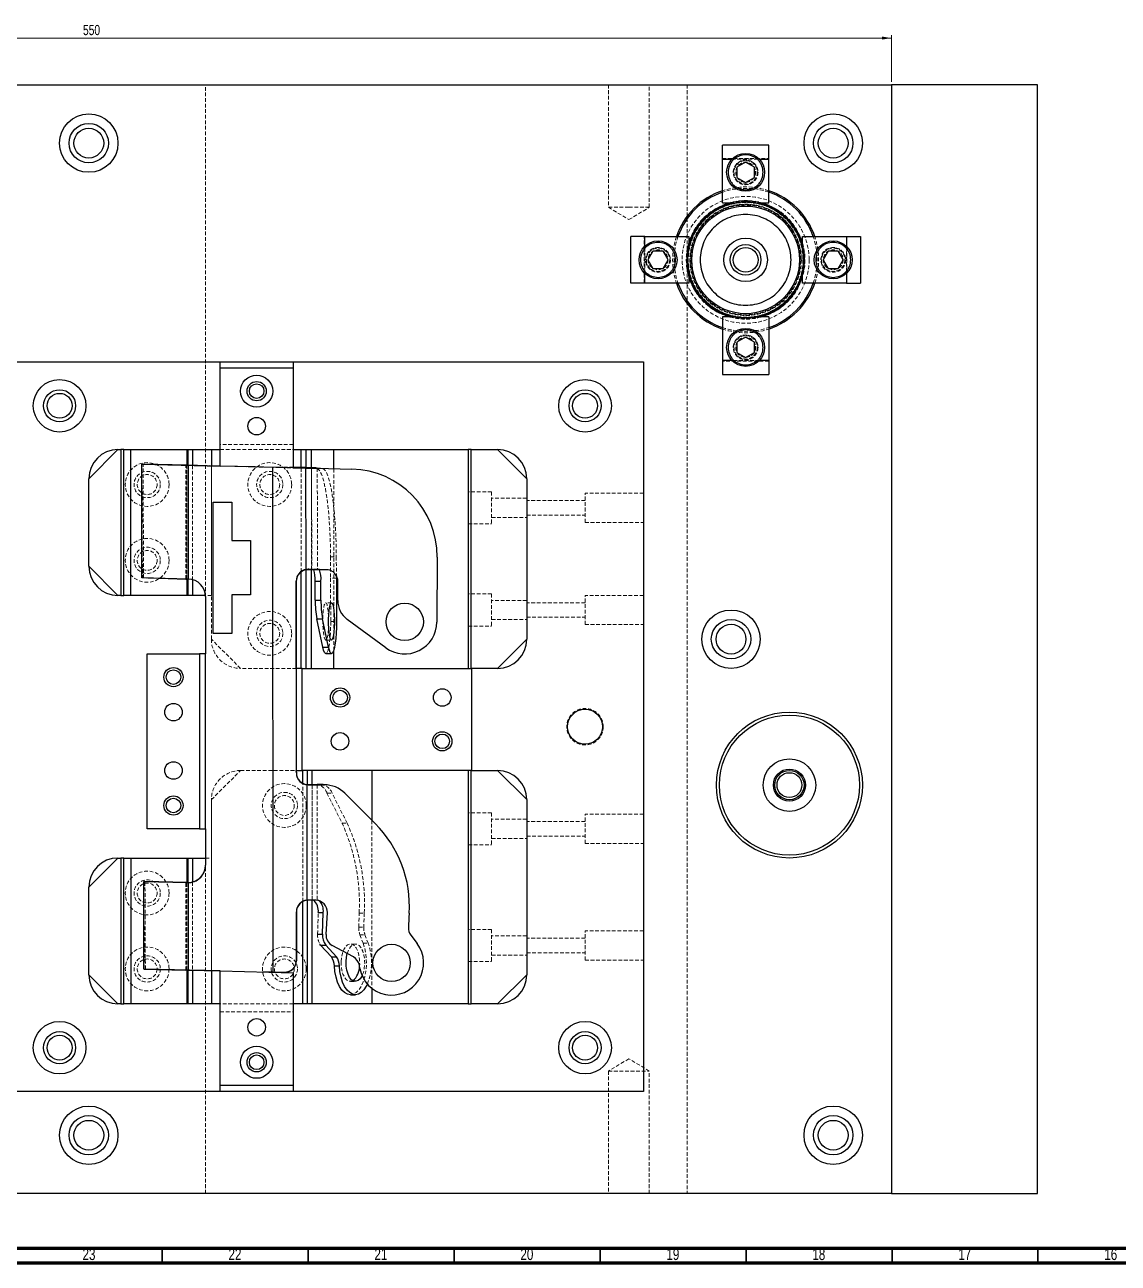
# Model space of a CAD drawing. Header units: millimetres. Extents: x 5 to 1539, y -495 to 895.
# Drawn here: x 352.9 to 727.5, y 5 to 429.4 of the extents above; entities that cross this region are included whole.
import ezdxf

# ---------------------------------------------------------------- set-up
doc = ezdxf.new("R2010")
doc.units = ezdxf.units.MM
doc.linetypes.add('HIDDEN', pattern=[1.905, 1.27, -0.635])
doc.styles.add('SLDTEXTSTYLE13', font='TXT', dxfattribs={"width": 0.75})
doc.dimstyles.new('SLDDIMSTYLE0', dxfattribs={"dimtxt": 3.5, "dimasz": 3.302, "dimexe": 0, "dimexo": 0.0625, "dimgap": 0.875, "dimtad": 1, "dimrnd": 1e-09, "dimzin": 12, "dimdsep": 46, "dimtxsty": 'SLDTEXTSTYLE13', "dimsah": 1, "dimcen": 0.09, "dimadec": 0, "dimazin": 3, "dimtfac": 1, "dimtofl": 0, "dimtmove": 0, "dimatfit": 3, "dimfxl": 1, "dimfrac": 2, "dimtolj": 1, "dimtzin": 12, "dimarcsym": 0})

# ---------------------------------------------------------------- blocks, each defined once
blk = doc.blocks.new('_D_1')
at = {"color": 7, "linetype": 'Continuous', "lineweight": 18}
for p, q in [((99.85, 409.87), (99.85, 425.87)), ((99.85, 424.87), (649.85, 424.87)), ((649.85, 409.87), (649.85, 425.87))]:
    blk.add_line(p, q, dxfattribs=at)
for points in [[(99.85, 424.87), (103.15, 424.36), (103.15, 425.38)], [(649.85, 424.87), (646.55, 425.38), (646.55, 424.36)]]:
    blk.add_solid(points, dxfattribs=at)
at = {"color": 7, "linetype": 'Continuous', "lineweight": 18, "insert": (372.87, 429.38), "char_height": 3.5, "attachment_point": 1, "style": 'SLDTEXTSTYLE13'}
blk.add_mtext('550', dxfattribs=at)

msp = doc.modelspace()

# ---------------------------------------------------------------- linework, layer by layer
at = {"color": 7, "linetype": 'Continuous', "lineweight": 25}
for p, q in [((99.851, 408.868), (649.851, 408.868)), ((649.851, 408.868), (649.851, 28.868)), ((699.851, 408.868), (649.851, 408.868)), ((699.851, 28.868), (699.851, 408.868)), ((607.801, 388.168), (591.901, 388.168)), ((591.901, 383.368), (591.901, 388.168)), ((607.801, 383.368), (607.801, 388.168)), ((591.901, 368.368), (591.901, 383.368)), ((599.851, 382.332), (596.851, 380.6)), ((602.851, 380.6), (599.851, 382.332)), ((607.801, 368.368), (607.801, 383.368)), ((596.851, 380.6), (596.851, 377.136)), ((602.851, 377.136), (602.851, 380.6)), ((596.851, 377.136), (599.851, 375.404)), ((599.851, 375.404), (602.851, 377.136)), ((591.901, 368.368), (595.407, 368.368)), ((604.296, 368.368), (607.801, 368.368)), ((560.551, 340.918), (560.551, 356.818)), ((565.351, 356.818), (560.551, 356.818)), ((565.351, 356.818), (580.351, 356.818)), ((580.351, 356.818), (580.351, 353.312)), ((619.351, 353.312), (619.351, 356.818)), ((619.351, 356.818), (634.351, 356.818)), ((634.351, 356.818), (639.151, 356.818)), ((639.151, 356.818), (639.151, 340.918)), ((568.119, 351.868), (566.387, 348.868)), ((566.387, 348.868), (568.119, 345.868)), ((571.583, 351.868), (568.119, 351.868)), ((573.316, 348.868), (571.583, 351.868)), ((571.583, 345.868), (573.316, 348.868)), ((628.119, 351.868), (626.387, 348.868)), ((626.387, 348.868), (628.119, 345.868)), ((631.583, 351.868), (628.119, 351.868)), ((633.316, 348.868), (631.583, 351.868)), ((631.583, 345.868), (633.316, 348.868)), ((568.119, 345.868), (571.583, 345.868)), ((580.351, 344.424), (580.351, 340.918)), ((619.351, 340.918), (619.351, 344.424)), ((628.119, 345.868), (631.583, 345.868)), ((565.351, 340.918), (560.551, 340.918)), ((580.351, 340.918), (565.351, 340.918)), ((634.351, 340.918), (619.351, 340.918)), ((634.351, 340.918), (639.151, 340.918)), ((595.407, 329.368), (591.901, 329.368)), ((591.901, 329.368), (591.901, 314.368)), ((607.801, 329.368), (604.296, 329.368)), ((607.801, 329.368), (607.801, 314.368)), ((599.851, 322.332), (596.851, 320.6)), ((596.851, 320.6), (596.851, 317.136)), ((602.851, 320.6), (599.851, 322.332)), ((602.851, 317.136), (602.851, 320.6)), ((591.901, 314.368), (591.901, 309.568)), ((596.851, 317.136), (599.851, 315.404)), ((599.851, 315.404), (602.851, 317.136)), ((607.801, 314.368), (607.801, 309.568)), ((184.851, 313.868), (419.851, 313.868)), ((419.851, 283.868), (419.851, 313.868)), ((419.851, 313.868), (444.851, 313.868)), ((419.883, 278.199), (419.851, 311.868)), ((419.851, 311.868), (444.851, 311.868)), ((444.851, 313.868), (564.851, 313.868)), ((444.851, 313.868), (444.851, 311.868)), ((444.851, 311.868), (444.851, 277.584)), ((564.851, 313.868), (564.851, 63.868)), ((591.901, 309.568), (607.801, 309.568)), ((374.851, 273.868), (384.851, 283.868)), ((384.851, 283.868), (385.851, 283.868)), ((385.851, 283.868), (385.851, 233.868)), ((386.851, 283.868), (385.851, 283.868)), ((386.851, 283.868), (408.851, 283.868)), ((386.851, 233.868), (386.851, 283.868)), ((389.251, 233.868), (389.251, 283.868)), ((408.851, 278.476), (408.851, 283.868)), ((408.851, 283.868), (410.351, 283.868)), ((410.351, 283.868), (419.851, 283.868)), ((410.351, 283.868), (410.351, 278.439)), ((410.351, 283.868), (416.851, 283.868)), ((416.851, 283.868), (416.851, 278.278)), ((416.851, 283.868), (419.878, 283.868)), ((444.851, 283.868), (447.657, 283.868)), ((447.657, 277.754), (447.657, 283.868)), ((447.657, 283.868), (449.157, 283.868)), ((449.157, 283.868), (504.851, 283.868)), ((449.157, 283.868), (449.157, 277.74)), ((458.75, 277.334), (458.75, 283.868)), ((504.851, 283.868), (504.851, 208.868)), ((505.851, 283.868), (504.851, 283.868)), ((505.851, 208.868), (505.851, 283.868)), ((505.851, 283.868), (514.851, 283.868)), ((514.851, 283.868), (524.851, 273.868)), ((393.022, 239.862), (393.001, 278.868)), ((393.001, 278.868), (419.883, 278.203)), ((393.043, 278.883), (393.043, 278.867)), ((408.052, 278.496), (393.043, 278.883)), ((393.443, 278.883), (393.043, 278.883)), ((408.452, 278.496), (393.443, 278.883)), ((408.452, 278.496), (408.052, 278.496)), ((408.851, 278.476), (408.851, 239.47)), ((415.353, 278.315), (408.851, 278.476)), ((415.353, 278.315), (415.71, 278.306)), ((415.71, 278.306), (416.06, 278.297)), ((419.883, 278.199), (416.06, 278.297)), ((444.851, 277.584), (419.883, 278.199)), ((431.879, 277.891), (419.883, 278.199)), ((431.879, 277.891), (432.376, 277.891)), ((437.982, 104.762), (437.89, 277.756)), ((437.982, 104.803), (437.89, 277.756)), ((449.156, 277.74), (444.851, 277.781)), ((444.851, 277.584), (449.213, 277.476)), ((449.287, 242.759), (449.156, 277.74)), ((449.213, 277.476), (452.963, 277.478)), ((452.963, 277.478), (464.97, 277.179)), ((453.108, 277.621), (454.195, 277.448)), ((374.851, 243.868), (374.851, 273.868)), ((524.851, 273.868), (524.851, 218.868)), ((417.451, 220.868), (417.451, 265.868)), ((417.451, 265.868), (423.851, 265.868)), ((423.851, 265.868), (423.851, 252.718)), ((423.851, 252.718), (430.251, 252.718)), ((430.251, 252.718), (430.251, 234.018)), ((494.221, 246.995), (494.078, 224.733)), ((384.851, 233.868), (374.851, 243.868)), ((447.657, 208.868), (447.657, 241.98)), ((449.157, 242.604), (449.157, 208.868)), ((456.165, 242.679), (449.909, 242.676)), ((409, 239.466), (393.022, 239.862)), ((401.998, 239.64), (408.052, 239.483)), ((408.052, 239.483), (408.851, 239.47)), ((408.851, 233.868), (408.851, 239.47)), ((408.851, 239.47), (409.003, 239.466)), ((410.351, 239.278), (410.351, 233.868)), ((445.927, 208.868), (445.911, 238.806)), ((445.911, 238.673), (445.927, 208.868)), ((452.396, 238.789), (454.371, 238.797)), ((452.413, 232.281), (452.396, 238.789)), ((454.389, 232.288), (454.371, 238.797)), ((459.659, 240.63), (459.661, 239.8)), ((459.661, 239.8), (459.701, 224.88)), ((460.125, 232.147), (460.169, 238.985)), ((385.851, 233.868), (384.851, 233.868)), ((385.851, 233.868), (386.851, 233.868)), ((408.851, 233.868), (386.851, 233.868)), ((410.351, 233.868), (408.851, 233.868)), ((414.838, 233.868), (410.351, 233.868)), ((414.851, 233.468), (414.851, 213.868)), ((423.851, 234.018), (423.851, 220.868)), ((430.251, 234.018), (423.851, 234.018)), ((452.413, 232.281), (454.389, 232.288)), ((452.943, 225.788), (454.919, 225.795)), ((455.029, 216.086), (452.943, 225.788)), ((457.005, 216.094), (454.919, 225.795)), ((476.553, 215.948), (463.379, 225.655)), ((423.851, 220.868), (417.451, 220.868)), ((524.851, 218.868), (514.851, 208.868)), ((394.851, 153.868), (394.851, 213.868)), ((394.851, 213.868), (412.831, 213.868)), ((412.831, 213.868), (412.831, 153.868)), ((414.851, 213.868), (412.831, 213.868)), ((414.851, 153.868), (414.851, 213.868)), ((455.029, 216.086), (457.005, 216.094)), ((456.054, 213.944), (458.029, 213.951)), ((458.75, 208.868), (458.75, 214.987)), ((445.927, 208.868), (445.927, 173.868)), ((447.947, 208.868), (445.927, 208.868)), ((447.947, 173.868), (447.947, 208.868)), ((447.947, 208.868), (504.851, 208.868)), ((504.851, 208.868), (505.851, 208.868)), ((514.851, 208.868), (505.851, 208.868)), ((505.927, 208.868), (505.927, 173.868)), ((445.927, 173.868), (447.947, 173.868)), ((445.945, 173.729), (445.945, 173.868)), ((445.945, 173.868), (445.946, 172.966)), ((445.946, 173.058), (445.945, 173.729)), ((504.851, 173.868), (447.947, 173.868)), ((448.166, 169.478), (448.166, 173.868)), ((449.666, 173.868), (449.666, 169.071)), ((471.851, 173.868), (471.851, 156.788)), ((504.851, 173.868), (504.851, 93.868)), ((505.851, 173.868), (504.851, 173.868)), ((505.851, 93.868), (505.851, 173.868)), ((505.851, 173.868), (514.851, 173.868)), ((514.851, 173.868), (524.851, 163.868)), ((449.66, 129.448), (449.639, 169.072)), ((449.948, 168.968), (455.511, 168.971)), ((454.644, 169.063), (453.103, 169.062)), ((462.583, 166.046), (472.959, 155.682)), ((524.851, 163.868), (524.851, 103.868)), ((412.831, 153.868), (394.851, 153.868)), ((412.831, 153.868), (414.851, 153.868)), ((414.851, 153.868), (414.851, 141.441)), ((374.851, 133.868), (384.851, 143.868)), ((384.851, 143.868), (385.851, 143.868)), ((385.851, 143.868), (385.851, 93.868)), ((386.851, 143.868), (385.851, 143.868)), ((386.851, 143.868), (408.851, 143.868)), ((386.851, 93.868), (386.851, 143.868)), ((389.251, 143.868), (389.251, 93.868)), ((408.851, 135.441), (408.851, 143.868)), ((408.851, 143.868), (410.351, 143.868)), ((410.351, 143.868), (414.851, 143.868)), ((410.351, 143.868), (410.351, 135.632)), ((393.697, 135.823), (393.697, 135.814)), ((401.849, 135.613), (393.697, 135.823)), ((394.097, 135.823), (393.697, 135.823)), ((408.452, 135.453), (394.097, 135.823)), ((374.851, 103.868), (374.851, 133.868)), ((393.693, 105.808), (393.677, 135.815)), ((393.677, 135.815), (408.703, 135.443)), ((408.737, 135.443), (408.452, 135.453)), ((408.851, 135.441), (408.851, 105.433)), ((448.166, 93.868), (448.166, 128.938)), ((449.666, 129.357), (449.666, 93.868)), ((452.58, 129.37), (449.969, 129.369)), ((445.98, 108.745), (445.971, 125.458)), ((445.971, 125.367), (445.98, 108.653)), ((453.455, 125.216), (455.187, 125.217)), ((454.962, 117.788), (455.187, 125.217)), ((456.118, 117.697), (456.58, 125.242)), ((484.529, 123.531), (484.319, 120.126)), ((484.615, 124.938), (484.529, 123.531)), ((453.23, 117.787), (454.962, 117.788)), ((485.125, 117.46), (487.323, 114.566)), ((454.273, 114.027), (454.045, 114.316)), ((454.273, 114.027), (456.005, 114.027)), ((457.94, 110.043), (454.273, 114.027)), ((459.672, 110.044), (456.005, 114.027)), ((465.499, 109.974), (458.202, 113.937)), ((457.94, 110.043), (459.672, 110.044)), ((458.977, 106.921), (460.709, 106.922)), ((467.724, 106.032), (467.531, 107.143)), ((384.851, 93.868), (374.851, 103.868)), ((419.851, 105.16), (393.693, 105.808)), ((393.834, 105.805), (393.834, 105.795)), ((393.834, 105.795), (408.052, 105.443)), ((408.851, 93.868), (408.851, 105.433)), ((408.851, 105.433), (419.851, 105.16)), ((410.351, 105.396), (410.351, 93.868)), ((416.851, 105.235), (416.851, 93.868)), ((419.851, 65.868), (419.851, 105.16)), ((419.851, 105.16), (444.851, 104.541)), ((437.982, 104.803), (434.352, 104.801)), ((437.982, 104.762), (441.961, 104.743)), ((441.961, 104.651), (440.449, 104.65)), ((444.851, 104.541), (444.851, 65.868)), ((524.851, 103.868), (514.851, 93.868)), ((471.851, 99.198), (471.851, 93.868)), ((385.851, 93.868), (384.851, 93.868)), ((385.851, 93.868), (386.851, 93.868)), ((408.851, 93.868), (386.851, 93.868)), ((410.351, 93.868), (408.851, 93.868)), ((419.851, 93.868), (410.351, 93.868)), ((416.851, 93.868), (410.351, 93.868)), ((419.851, 93.868), (416.851, 93.868)), ((448.166, 93.868), (444.851, 93.868)), ((449.666, 93.868), (448.166, 93.868)), ((504.851, 93.868), (449.666, 93.868)), ((464.455, 97.002), (466.188, 97.003)), ((504.851, 93.868), (505.851, 93.868)), ((514.851, 93.868), (505.851, 93.868)), ((419.851, 63.868), (184.851, 63.868)), ((419.851, 63.868), (419.851, 65.868)), ((444.851, 65.868), (419.851, 65.868)), ((444.851, 63.868), (419.851, 63.868)), ((444.851, 65.868), (444.851, 63.868)), ((564.851, 63.868), (444.851, 63.868)), ((649.851, 28.868), (99.851, 28.868)), ((649.851, 28.868), (699.851, 28.868))]:
    msp.add_line(p, q, dxfattribs=at)
at = {"color": 7, "linetype": 'HIDDEN', "lineweight": 18}
for p, q in [((414.851, 233.468), (414.851, 408.868)), ((552.851, 408.868), (552.851, 366.868)), ((566.851, 366.868), (566.851, 408.868)), ((579.851, 408.868), (579.851, 28.868)), ((591.901, 383.568), (607.801, 383.568)), ((607.801, 383.368), (591.901, 383.368)), ((595.161, 383.368), (604.542, 383.368)), ((559.851, 366.868), (552.851, 366.868)), ((552.851, 366.868), (559.851, 362.662)), ((566.851, 366.868), (559.851, 366.868)), ((559.851, 362.662), (566.851, 366.868)), ((565.151, 340.918), (565.151, 356.818)), ((565.351, 356.818), (565.351, 340.918)), ((634.351, 340.918), (634.351, 356.818)), ((634.551, 356.818), (634.551, 340.918)), ((565.351, 344.178), (565.351, 353.559)), ((634.351, 353.559), (634.351, 344.178)), ((591.901, 314.368), (607.801, 314.368)), ((607.801, 314.168), (591.901, 314.168)), ((604.542, 314.368), (595.161, 314.368)), ((444.851, 285.584), (419.876, 285.584)), ((419.878, 283.868), (444.851, 283.868)), ((393.043, 278.867), (393.221, 239.866)), ((393.621, 239.866), (393.443, 278.883)), ((408.052, 239.49), (408.052, 278.495)), ((408.452, 239.483), (408.452, 278.496)), ((408.452, 278.496), (408.452, 239.477)), ((408.65, 278.481), (408.751, 278.481)), ((408.851, 278.476), (408.751, 278.481)), ((408.851, 239.47), (408.851, 278.476)), ((408.851, 278.476), (408.851, 239.47)), ((408.851, 278.476), (408.851, 278.476)), ((410.351, 278.439), (410.351, 239.278)), ((416.851, 278.278), (416.851, 233.868)), ((416.851, 218.868), (416.851, 278.278)), ((419.883, 278.203), (444.851, 277.584)), ((419.883, 278.199), (419.883, 278.199)), ((432.376, 277.891), (432.449, 277.891)), ((434.26, 277.847), (432.449, 277.891)), ((437.89, 277.848), (434.26, 277.847)), ((437.89, 277.756), (437.89, 277.848)), ((440.049, 277.828), (437.89, 277.848)), ((444.851, 277.781), (440.049, 277.828)), ((447.657, 241.98), (447.657, 277.754)), ((449.287, 242.759), (449.156, 277.74)), ((449.157, 277.74), (449.157, 242.604)), ((451.133, 242.676), (451.133, 277.707)), ((451.133, 277.614), (453.108, 277.621)), ((451.133, 277.614), (451.263, 242.813)), ((453.003, 277.315), (451.133, 277.614)), ((454.978, 277.322), (453.003, 277.315)), ((453.109, 277.475), (453.238, 242.82)), ((454.195, 277.448), (454.978, 277.322)), ((458.75, 214.987), (458.75, 277.334)), ((504.876, 269.368), (504.851, 269.393)), ((504.876, 269.368), (504.876, 258.368)), ((512.851, 269.368), (504.876, 269.368)), ((512.851, 269.368), (512.851, 258.368)), ((544.851, 258.868), (544.851, 268.868)), ((564.851, 268.868), (544.851, 268.868)), ((524.851, 267.168), (512.851, 267.168)), ((544.851, 266.368), (524.851, 266.368)), ((512.851, 260.568), (524.851, 260.568)), ((524.851, 261.368), (544.851, 261.368)), ((504.851, 258.343), (504.876, 258.368)), ((504.876, 258.368), (512.851, 258.368)), ((544.851, 258.868), (564.851, 258.868)), ((457.666, 247.133), (459.642, 247.14)), ((457.666, 247.133), (457.685, 239.792)), ((459.642, 247.14), (459.659, 240.63)), ((449.742, 242.807), (450.198, 242.809)), ((453.734, 242.822), (453.238, 242.82)), ((393.221, 239.866), (401.998, 239.64)), ((393.221, 239.866), (393.621, 239.866)), ((408.452, 239.483), (393.621, 239.866)), ((408.452, 239.483), (408.052, 239.483)), ((408.851, 239.47), (408.452, 239.483)), ((459.661, 239.8), (457.685, 239.792)), ((457.685, 239.792), (457.725, 224.873)), ((416.851, 233.868), (414.838, 233.868)), ((416.851, 218.868), (416.851, 233.868)), ((504.876, 234.368), (504.851, 234.393)), ((504.876, 234.368), (504.876, 223.368)), ((512.851, 234.368), (504.876, 234.368)), ((512.851, 234.368), (512.851, 223.368)), ((544.851, 223.868), (544.851, 233.868)), ((564.851, 233.868), (544.851, 233.868)), ((457.964, 231.351), (455.989, 231.343)), ((524.851, 232.168), (512.851, 232.168)), ((544.851, 231.368), (524.851, 231.368)), ((512.851, 225.568), (524.851, 225.568)), ((524.851, 226.368), (544.851, 226.368)), ((457.725, 224.873), (459.701, 224.88)), ((504.851, 223.343), (504.876, 223.368)), ((504.876, 223.368), (512.851, 223.368)), ((544.851, 223.868), (564.851, 223.868)), ((426.851, 208.868), (416.851, 218.868)), ((456.036, 218.544), (458.012, 218.551)), ((445.927, 208.868), (426.851, 208.868)), ((445.945, 173.868), (445.927, 208.868)), ((445.927, 208.868), (445.945, 173.868)), ((416.851, 163.868), (426.851, 173.868)), ((426.851, 173.868), (445.927, 173.868)), ((448.166, 128.938), (448.166, 169.478)), ((449.66, 129.448), (449.639, 169.072)), ((449.666, 169.071), (449.666, 129.357)), ((450.104, 169.06), (449.871, 169.06)), ((451.371, 169.061), (451.392, 129.461)), ((451.398, 129.369), (451.398, 169.061)), ((453.103, 168.97), (453.124, 129.462)), ((456.449, 166.135), (458.181, 166.136)), ((456.449, 166.135), (461.639, 155.767)), ((463.372, 155.768), (458.181, 166.136)), ((416.851, 143.868), (416.851, 163.868)), ((416.851, 105.235), (416.851, 163.868)), ((504.876, 159.368), (504.851, 159.393)), ((504.876, 159.368), (504.876, 148.368)), ((512.851, 159.368), (504.876, 159.368)), ((512.851, 159.368), (512.851, 148.368)), ((524.851, 157.168), (512.851, 157.168)), ((544.851, 148.868), (544.851, 158.868)), ((564.851, 158.868), (544.851, 158.868)), ((461.639, 155.767), (463.372, 155.768)), ((471.851, 156.788), (471.851, 99.198)), ((544.851, 156.368), (524.851, 156.368)), ((512.851, 150.568), (524.851, 150.568)), ((524.851, 151.368), (544.851, 151.368)), ((544.851, 148.868), (564.851, 148.868)), ((504.851, 148.343), (504.876, 148.368)), ((504.876, 148.368), (512.851, 148.368)), ((414.851, 143.868), (416.851, 143.868)), ((414.851, 28.868), (414.851, 141.441)), ((416.851, 143.868), (416.851, 105.235)), ((394.234, 105.795), (394.097, 135.823)), ((393.697, 135.814), (393.834, 105.805)), ((408.052, 135.453), (401.849, 135.613)), ((408.052, 135.453), (408.623, 135.443)), ((408.052, 105.453), (408.052, 135.453)), ((408.31, 135.453), (408.052, 135.453)), ((408.452, 105.443), (408.452, 135.453)), ((408.452, 135.453), (408.452, 105.438)), ((408.7, 135.443), (408.623, 135.443)), ((408.851, 105.433), (408.851, 135.441)), ((410.351, 135.632), (410.351, 105.396)), ((449.893, 129.46), (450.126, 129.461)), ((453.124, 129.462), (453.189, 129.462)), ((453.23, 117.787), (453.455, 125.216)), ((467.329, 120.197), (467.476, 125.021)), ((467.476, 125.021), (469.208, 125.022)), ((469.208, 125.022), (469.061, 120.198)), ((467.329, 120.197), (469.061, 120.198)), ((504.876, 119.368), (504.851, 119.393)), ((504.876, 119.368), (504.876, 108.368)), ((512.851, 119.368), (504.876, 119.368)), ((512.851, 119.368), (512.851, 108.368)), ((544.851, 108.868), (544.851, 118.868)), ((564.851, 118.868), (544.851, 118.868)), ((467.733, 117.534), (469.465, 117.535)), ((467.733, 117.534), (468.828, 114.651)), ((468.828, 114.651), (470.56, 114.652)), ((469.465, 117.535), (470.56, 114.652)), ((524.851, 117.168), (512.851, 117.168)), ((544.851, 116.368), (524.851, 116.368)), ((466.178, 114.403), (464.446, 114.402)), ((512.851, 110.568), (524.851, 110.568)), ((524.851, 111.368), (544.851, 111.368)), ((504.851, 108.343), (504.876, 108.368)), ((504.876, 108.368), (512.851, 108.368)), ((544.851, 108.868), (564.851, 108.868)), ((393.834, 105.795), (394.234, 105.795)), ((408.052, 105.443), (408.452, 105.443)), ((464.453, 101.602), (466.185, 101.603)), ((444.851, 93.868), (419.851, 93.868)), ((419.851, 91.16), (444.851, 91.16)), ((559.851, 75.074), (552.851, 70.868)), ((566.851, 70.868), (559.851, 75.074)), ((552.851, 70.868), (566.851, 70.868)), ((552.851, 70.868), (552.851, 28.868)), ((566.851, 28.868), (566.851, 70.868))]:
    msp.add_line(p, q, dxfattribs=at)
at = {"color": 8, "linetype": 'Continuous', "lineweight": 25}
for p, q in [((591.901, 383.368), (595.161, 383.368)), ((604.542, 383.368), (607.801, 383.368)), ((565.351, 353.559), (565.351, 356.818)), ((634.351, 356.818), (634.351, 353.559)), ((565.351, 340.918), (565.351, 344.178)), ((634.351, 344.178), (634.351, 340.918)), ((595.161, 314.368), (591.901, 314.368)), ((607.801, 314.368), (604.542, 314.368)), ((408.452, 283.868), (408.452, 278.496)), ((451.133, 277.707), (451.133, 283.868)), ((408.052, 278.495), (408.052, 278.496)), ((453.108, 277.621), (453.109, 277.475)), ((451.133, 208.868), (451.133, 242.676)), ((408.052, 239.483), (408.052, 239.49)), ((408.452, 239.477), (408.452, 233.868)), ((451.398, 169.061), (451.398, 173.868)), ((453.103, 169.062), (453.103, 168.97)), ((408.452, 143.868), (408.452, 135.453)), ((408.452, 135.453), (408.31, 135.453)), ((408.737, 135.443), (408.7, 135.443)), ((451.398, 93.868), (451.398, 129.369)), ((408.052, 105.443), (408.052, 105.453)), ((408.452, 105.438), (408.452, 93.868))]:
    msp.add_line(p, q, dxfattribs=at)
at = {"color": 7, "linetype": 'Continuous', "lineweight": 70}
for p, q in [((1490, 10), (10, 10)), ((1495, 5), (5, 5))]:
    msp.add_line(p, q, dxfattribs=at)
at = {"color": 7, "linetype": 'Continuous', "lineweight": 35}
for p, q in [((400, 10), (400, 5)), ((450, 10), (450, 5)), ((500, 10), (500, 5)), ((550, 10), (550, 5)), ((600, 10), (600, 5)), ((650, 10), (650, 5)), ((700, 10), (700, 5))]:
    msp.add_line(p, q, dxfattribs=at)
at = {"color": 7, "linetype": 'HIDDEN', "lineweight": 18, "flags": 128}
for points in [[(453.003, 277.315), (453.52, 277.048), (454.03, 276.416), (454.528, 275.427), (455.006, 274.093), (455.461, 272.43), (455.884, 270.458), (456.273, 268.203), (456.621, 265.691), (456.925, 262.954), (457.18, 260.024), (457.384, 256.939), (457.534, 253.735), (457.629, 250.453), (457.666, 247.133)], [(454.978, 277.322), (455.495, 277.055), (456.005, 276.424), (456.503, 275.434), (456.982, 274.1), (457.436, 272.437), (457.86, 270.466), (458.248, 268.21), (458.597, 265.698), (458.9, 262.961), (459.156, 260.032), (459.36, 256.946), (459.51, 253.743), (459.604, 250.461), (459.642, 247.14)], [(453.238, 242.82), (453.103, 242.82), (452.884, 242.819), (452.587, 242.818), (452.217, 242.817), (451.783, 242.815), (451.295, 242.813), (450.762, 242.811), (450.198, 242.809)], [(451.758, 242.815), (451.88, 242.738), (451.921, 242.677)], [(453.901, 242.678), (453.856, 242.745), (453.734, 242.822)], [(457.003, 224.119), (456.954, 222.701), (456.848, 221.332), (456.694, 220.172), (456.5, 219.29), (456.278, 218.737), (456.04, 218.544), (455.801, 218.723), (455.574, 219.263), (455.373, 220.134), (455.209, 221.284), (455.091, 222.647), (455.027, 224.143), (455.02, 225.686), (455.071, 227.186), (455.177, 228.555), (455.331, 229.715), (455.525, 230.597), (455.747, 231.15), (455.985, 231.343), (455.985, 231.343)], [(455.985, 231.343), (456.224, 231.164), (456.451, 230.624), (456.652, 229.753), (456.816, 228.603), (456.934, 227.24), (456.997, 225.775)], [(457.725, 224.873), (457.702, 222.87), (457.622, 220.936), (457.488, 219.136), (457.305, 217.531), (457.078, 216.174), (456.816, 215.111), (456.527, 214.377), (456.22, 213.997), (456.054, 213.944)], [(453.124, 129.462), (452.868, 129.462), (452.569, 129.462), (452.231, 129.462), (451.858, 129.461), (451.456, 129.461), (451.029, 129.461), (450.583, 129.461), (450.126, 129.461)], [(451.457, 129.461), (451.862, 129.378), (451.883, 129.37)], [(468.828, 114.651), (469.365, 112.929), (469.734, 111.04), (469.924, 109.048), (469.928, 107.02), (469.746, 105.026), (469.383, 103.132), (468.853, 101.404), (468.174, 99.901), (467.367, 98.672), (466.462, 97.761), (465.488, 97.198), (464.479, 97.002), (464.455, 97.002)], [(461.255, 108.394), (461.395, 109.912), (461.711, 111.318), (462.187, 112.532), (462.795, 113.482), (463.498, 114.114), (464.257, 114.39), (465.027, 114.296), (465.763, 113.835), (466.424, 113.036), (466.969, 111.944), (467.368, 110.623), (467.597, 109.149), (467.644, 107.609), (467.592, 106.792)], [(463.386, 111.122), (463.443, 111.319), (463.919, 112.533), (464.527, 113.483), (465.23, 114.115), (465.989, 114.391), (466.759, 114.297), (467.496, 113.836), (468.156, 113.037), (468.701, 111.945), (469.1, 110.623), (469.329, 109.15), (469.376, 107.61), (469.237, 106.093), (468.92, 104.686), (468.473, 103.531)], [(465.319, 101.841), (464.642, 101.613), (463.872, 101.708), (463.136, 102.168), (462.476, 102.968), (461.93, 104.06), (461.531, 105.381), (461.302, 106.854), (461.255, 108.394)]]:
    msp.add_lwpolyline(points, dxfattribs=at)
at = {"color": 7, "linetype": 'Continuous', "lineweight": 25, "flags": 128}
for points in [[(457.96, 231.351), (458.199, 231.172), (458.426, 230.631), (458.628, 229.761), (458.792, 228.61), (458.91, 227.248), (458.974, 225.751), (458.98, 224.208), (458.929, 222.709), (458.824, 221.339), (458.669, 220.18), (458.476, 219.298), (458.254, 218.744), (458.016, 218.551), (457.777, 218.73), (457.55, 219.271), (457.348, 220.141), (457.184, 221.291), (457.067, 222.654), (457.003, 224.151), (456.996, 225.693), (457.047, 227.193), (457.153, 228.563), (457.307, 229.722), (457.501, 230.604), (457.723, 231.158), (457.96, 231.351)], [(459.701, 224.88), (459.677, 222.877), (459.597, 220.943), (459.463, 219.143), (459.28, 217.538), (459.054, 216.181), (458.791, 215.118), (458.502, 214.384), (458.196, 214.004), (457.883, 213.991), (457.573, 214.344), (457.277, 215.053), (457.005, 216.094)], [(456.054, 213.944), (455.907, 213.983), (455.597, 214.337), (455.302, 215.046), (455.029, 216.086)], [(450.104, 169.06), (450.562, 169.061), (451.008, 169.061), (451.435, 169.061), (451.837, 169.061), (452.21, 169.061), (452.548, 169.062), (452.847, 169.062), (453.103, 169.062)], [(455.32, 168.971), (455.134, 169.015), (454.644, 169.063)], [(462.988, 108.395), (463.127, 109.913), (463.386, 111.122)], [(464.455, 97.002), (463.469, 97.18), (462.492, 97.725), (461.582, 98.62), (460.769, 99.834), (460.081, 101.325), (459.542, 103.043), (459.17, 104.93), (458.977, 106.921)], [(470.284, 100.67), (469.906, 99.902), (469.099, 98.673), (468.194, 97.762), (467.22, 97.199), (466.211, 97.003), (465.201, 97.181), (464.224, 97.726), (463.314, 98.621), (462.501, 99.835), (461.813, 101.326), (461.274, 103.044), (460.902, 104.931), (460.709, 106.922)], [(468.473, 103.531), (468.444, 103.473), (467.837, 102.522), (467.133, 101.89), (466.374, 101.614), (465.604, 101.709), (464.868, 102.169), (464.208, 102.969), (463.662, 104.061), (463.263, 105.382), (463.034, 106.855), (462.988, 108.395)]]:
    msp.add_lwpolyline(points, dxfattribs=at)
at = {"color": 7, "linetype": 'Continuous', "lineweight": 25}
for centre, radius in [((374.851, 388.868), 10), ((374.851, 388.868), 6.75), ((629.851, 388.868), 10), ((629.851, 388.868), 6.75), ((374.851, 388.868), 5.1), ((629.851, 388.868), 5.1), ((599.851, 378.868), 6.5), ((599.851, 348.868), 20), ((599.851, 348.868), 19.83), ((599.851, 348.868), 18.452), ((569.851, 348.868), 6.5), ((599.851, 348.868), 7.45), ((599.851, 348.868), 5.25), ((599.851, 348.868), 4.25), ((629.851, 348.868), 6.5), ((599.851, 318.868), 6.5), ((364.851, 298.868), 9), ((432.351, 303.868), 5.5), ((432.351, 303.868), 3.3), ((432.351, 303.868), 2.5), ((544.851, 298.868), 9), ((364.851, 298.868), 5.5), ((364.851, 298.868), 4.25), ((544.851, 298.868), 5.5), ((544.851, 298.868), 4.25), ((432.351, 291.868), 3), ((483.078, 224.804), 6.4), ((594.851, 218.868), 10), ((594.851, 218.868), 6.75), ((594.851, 218.868), 5.1), ((403.851, 205.868), 3.3), ((403.851, 205.868), 2.5), ((460.927, 198.868), 3.3), ((460.927, 198.868), 2.5), ((495.927, 198.868), 3), ((403.851, 193.868), 3), ((544.851, 188.868), 6), ((614.851, 168.868), 25), ((614.851, 168.868), 24), ((460.927, 183.868), 3), ((495.927, 183.868), 3.3), ((495.927, 183.868), 2.5), ((403.851, 173.868), 3), ((614.851, 168.868), 9), ((614.851, 168.868), 5.5), ((614.851, 168.868), 5.025), ((614.851, 168.868), 4.25), ((403.851, 161.868), 3.3), ((403.851, 161.868), 2.5), ((478.562, 107.914), 6.4), ((364.851, 78.868), 9), ((432.351, 85.868), 3), ((544.851, 78.868), 9), ((364.851, 78.868), 5.5), ((364.851, 78.868), 4.25), ((544.851, 78.868), 5.5), ((544.851, 78.868), 4.25), ((432.351, 73.868), 5.5), ((432.351, 73.868), 3.3), ((432.351, 73.868), 2.5), ((374.851, 48.868), 10), ((374.851, 48.868), 6.75), ((629.851, 48.868), 10), ((629.851, 48.868), 6.75), ((374.851, 48.868), 5.1), ((629.851, 48.868), 5.1)]:
    msp.add_circle(centre, radius, dxfattribs=at)
at = {"color": 7, "linetype": 'HIDDEN', "lineweight": 18}
for centre, radius in [((599.851, 378.868), 4.25), ((599.851, 378.868), 4.2), ((599.851, 378.868), 4), ((599.851, 378.868), 3.4), ((599.851, 378.868), 3.375), ((599.851, 348.868), 21.75), ((599.851, 348.868), 20.334), ((599.851, 348.868), 19.99), ((599.851, 348.868), 19.97), ((599.851, 348.868), 19.8), ((599.851, 348.868), 19.67), ((599.851, 348.868), 19.65), ((599.851, 348.868), 19.092), ((599.851, 348.868), 19.027), ((599.851, 348.868), 19), ((569.851, 348.868), 4.25), ((569.851, 348.868), 4.2), ((569.851, 348.868), 4), ((629.851, 348.868), 4.25), ((629.851, 348.868), 4.2), ((629.851, 348.868), 4), ((569.851, 348.868), 3.4), ((569.851, 348.868), 3.375), ((629.851, 348.868), 3.4), ((629.851, 348.868), 3.375), ((599.851, 318.868), 4.25), ((599.851, 318.868), 4.2), ((599.851, 318.868), 4), ((599.851, 318.868), 3.4), ((599.851, 318.868), 3.375), ((394.851, 271.868), 7.5), ((394.851, 271.868), 4.5), ((436.851, 271.868), 7.5), ((436.851, 271.868), 4.5), ((394.851, 271.868), 3.4), ((436.851, 271.868), 3.4), ((394.851, 245.868), 7.5), ((394.851, 245.868), 4.5), ((394.851, 245.868), 3.4), ((436.851, 220.868), 7.5), ((436.851, 220.868), 4.5), ((436.851, 220.868), 3.4), ((544.851, 188.868), 6.25), ((441.851, 161.868), 7.5), ((441.851, 161.868), 4.5), ((441.851, 161.868), 3.4), ((394.851, 131.868), 7.5), ((394.851, 131.868), 4.5), ((394.851, 131.868), 3.4), ((394.851, 105.868), 7.5), ((394.851, 105.868), 4.5), ((441.851, 105.868), 7.5), ((441.851, 105.868), 4.5), ((394.851, 105.868), 3.4), ((441.851, 105.868), 3.4)]:
    msp.add_circle(centre, radius, dxfattribs=at)
for centre, radius, start, end in [((599.851, 348.868), 25, 71.45798, 108.54202), ((599.851, 348.868), 24.5, 71.06533, 108.93467), ((599.851, 348.868), 20, 102.83857, 180), ((599.851, 348.868), 20, 45, 77.16143), ((599.851, 348.868), 25, 161.45798, 198.54202), ((599.851, 348.868), 24.5, 161.06533, 198.93467), ((599.851, 348.868), 24.5, 341.06533, 18.93467), ((599.851, 348.868), 25, 341.45798, 18.54202), ((599.851, 348.868), 20.2, 344.87229, 15.12771), ((599.851, 348.868), 20, 180, 225), ((599.851, 348.868), 20.2, 254.87229, 285.12771), ((599.851, 348.868), 24.5, 251.06533, 288.93467), ((599.851, 348.868), 25, 251.45798, 288.54202), ((426.851, 218.868), 10, 180, 270), ((426.851, 163.868), 10, 90, 180), ((452.266, 164.681), 4.428, 19.1684, 81.61417), ((453.651, 164.427), 4.841, 20.67305, 69.83892), ((401.012, 128.332), 66.546, 357.14793, 24.34787), ((403.327, 128.443), 65.97, 357.02687, 24.46896), ((453.117, 128.161), 1.304, 46.34543, 86.84806), ((474.384, 119.905), 7.06, 177.62837, 199.62454), ((476.115, 119.906), 7.06, 177.62811, 199.6248), ((459.163, 117.348), 5.949, 175.77459, 210.64692), ((452.015, 108.024), 19.694, 338.07225, 19.6651)]:
    msp.add_arc(centre, radius, start, end, dxfattribs=at)
at = {"color": 7, "linetype": 'Continuous', "lineweight": 25}
for centre, radius, start, end in [((599.851, 348.868), 24.5, 108.93467, 161.06533), ((599.851, 348.868), 25, 108.54202, 135), ((599.851, 348.868), 25, 18.54202, 71.45798), ((599.851, 348.868), 24.5, 45, 71.06533), ((599.851, 348.868), 25, 135, 161.45798), ((599.851, 348.868), 24.5, 18.93467, 45), ((599.851, 348.868), 25, 198.54202, 251.45798), ((599.851, 348.868), 24.5, 198.93467, 251.06533), ((599.851, 348.868), 24.5, 288.93467, 341.06533), ((599.851, 348.868), 25, 288.54202, 341.45798), ((384.851, 273.868), 10, 90, 180), ((514.851, 273.868), 10, 0, 90), ((464.222, 247.188), 30, 359.63122, 88.57043), ((384.851, 243.868), 10, 180, 270), ((449.911, 238.808), 4, 98.9686, 180.03057), ((449.911, 238.676), 4, 90.03057, 180.03057), ((440.738, 239.339), 11.671, 357.30005, 16.61766), ((444.458, 239.563), 9.943, 355.5793, 18.25528), ((456.167, 238.679), 4, 17.39442, 90.03057), ((408.851, 233.468), 6, 360, 88.58161), ((408.851, 233.468), 6, 360, 88.55238), ((486.823, 231.824), 34.413, 179.23923, 190.10213), ((488.798, 231.831), 34.413, 179.2391, 190.10226), ((468.125, 232.096), 8, 179.63122, 233.6153), ((416.189, 224.795), 40.82, 359.05169, 1.37666), ((483.078, 224.804), 11, 233.6153, 359.63122), ((514.851, 218.868), 10, 270, 0), ((449.946, 173.06), 4, 180.03057, 265.59429), ((449.946, 172.968), 4, 180.03057, 270.03057), ((514.851, 163.868), 10, 0, 90), ((455.516, 158.971), 10, 45.03057, 90.03057), ((444.69, 127.382), 40, 356.49698, 45.03057), ((384.851, 133.868), 10, 90, 180), ((408.851, 141.441), 6, 268.58161, 0), ((408.851, 141.441), 6, 270, 360), ((449.971, 125.46), 4, 94.46684, 180.03057), ((449.971, 125.369), 4, 90.03057, 180.03057), ((448.817, 125.835), 4.679, 352.39728, 49.06857), ((452.582, 125.37), 4, 358.17125, 90.03057), ((449.952, 125.76), 5.263, 354.07312, 39.43824), ((488.311, 119.879), 4, 176.46307, 217.2084), ((460.528, 117.307), 5.587, 175.06293, 215.93938), ((460.11, 117.452), 4, 176.49698, 241.49698), ((478.562, 107.914), 11, 189.84881, 37.2084), ((441.98, 108.743), 4, 269.72925, 0.03057), ((441.98, 108.651), 4, 269.72925, 0.03057), ((453.823, 106.943), 5.154, 359.76133, 36.9802), ((455.555, 106.944), 5.154, 359.76158, 36.97995), ((461.312, 106.678), 6.281, 309.63528, 1.03453), ((463.59, 106.459), 4, 9.84881, 61.49698), ((384.851, 103.868), 10, 180, 270), ((514.851, 103.868), 10, 270, 0)]:
    msp.add_arc(centre, radius, start, end, dxfattribs=at)
at = {"color": 8, "linetype": 'Continuous', "lineweight": 25}
for start, end in [(15.12771, 45), (285.12771, 344.87229), (225, 254.87229)]:
    msp.add_arc((599.851, 348.868), 20.2, start, end, dxfattribs=at)
at = {"color": 7, "linetype": 'Continuous', "lineweight": 25}
for points, knots in [([(605.851, 378.868), (605.771, 379.623), (605.648, 380.784), (604.9, 382.181), (604.125, 383.141), (603.164, 383.92), (601.767, 384.645), (599.851, 385.013), (597.936, 384.645), (596.539, 383.92), (595.577, 383.141), (594.803, 382.181), (594.055, 380.784), (593.932, 379.623), (593.851, 378.868)], [0, 0, 0, 0, 0.1197282, 0.1841795, 0.2499991, 0.3158199, 0.3802722, 0.5000003, 0.6197284, 0.6841808, 0.7500003, 0.8158199, 0.8802719, 1, 1, 1, 1]), ([(593.851, 378.868), (593.932, 378.113), (594.055, 376.952), (594.803, 375.555), (595.577, 374.594), (596.539, 373.82), (597.936, 373.072), (599.097, 372.948), (599.851, 372.868)], [0, 0, 0, 0, 0.2394576, 0.3683615, 0.5000007, 0.6316386, 0.760544, 1, 1, 1, 1]), ([(599.851, 372.868), (600.606, 372.948), (601.767, 373.072), (603.164, 373.82), (604.125, 374.594), (604.9, 375.555), (605.648, 376.952), (605.771, 378.113), (605.851, 378.868)], [0, 0, 0, 0, 0.2394557, 0.3683609, 0.5000011, 0.6316401, 0.7605424, 1, 1, 1, 1]), ([(610.85, 359.867), (610.144, 360.502), (608.688, 361.81), (606.026, 363.248), (603.041, 364.205), (599.851, 364.533), (596.662, 364.205), (593.676, 363.248), (591.015, 361.81), (589.559, 360.502), (588.853, 359.867)], [0, 0, 0, 0, 0.11651598, 0.240011, 0.36864001, 0.50000008, 0.63135894, 0.75998853, 0.88348355, 1, 1, 1, 1]), ([(588.853, 359.867), (588.218, 359.16), (586.909, 357.705), (585.471, 355.043), (584.515, 352.057), (584.187, 348.868), (584.515, 345.679), (585.471, 342.693), (586.909, 340.031), (588.218, 338.576), (588.853, 337.87)], [0, 0, 0, 0, 0.1165161, 0.2400115, 0.3686411, 0.4999999, 0.6313594, 0.759989, 0.8834844, 1, 1, 1, 1]), ([(588.853, 337.87), (589.559, 337.234), (591.015, 335.926), (593.676, 334.488), (596.662, 333.532), (599.852, 333.203), (603.039, 333.533), (606.032, 334.483), (608.671, 335.944), (610.912, 337.808), (612.776, 340.049), (614.237, 342.688), (615.187, 345.68), (615.516, 348.868), (615.188, 352.057), (614.232, 355.043), (612.794, 357.705), (611.485, 359.16), (610.85, 359.867)], [0, 0, 0, 0, 0.0582582, 0.1200058, 0.1843206, 0.25, 0.31568, 0.3799945, 0.4417421, 0.5000001, 0.558258, 0.6200057, 0.6843204, 0.7500001, 0.8156795, 0.8799942, 0.9417418, 1, 1, 1, 1]), ([(569.851, 354.868), (569.097, 354.788), (567.936, 354.665), (566.538, 353.917), (565.578, 353.142), (564.799, 352.181), (564.074, 350.784), (563.707, 348.868), (564.074, 346.952), (564.799, 345.555), (565.578, 344.594), (566.538, 343.82), (567.936, 343.072), (569.097, 342.948), (569.851, 342.868)], [0, 0, 0, 0, 0.1197281, 0.1841798, 0.2499995, 0.3158197, 0.3802718, 0.4999999, 0.6197288, 0.6841809, 0.7500005, 0.8158202, 0.8802719, 1, 1, 1, 1]), ([(575.851, 348.868), (575.771, 349.623), (575.648, 350.784), (574.9, 352.181), (574.125, 353.142), (573.164, 353.917), (571.767, 354.665), (570.606, 354.788), (569.851, 354.868)], [0, 0, 0, 0, 0.2394559, 0.3683599, 0.5000002, 0.6316393, 0.7605425, 1, 1, 1, 1]), ([(629.851, 354.868), (629.097, 354.788), (627.936, 354.665), (626.539, 353.917), (625.577, 353.142), (624.803, 352.181), (624.055, 350.784), (623.932, 349.623), (623.851, 348.868)], [0, 0, 0, 0, 0.23945635, 0.36836116, 0.49999926, 0.63163982, 0.76054395, 1, 1, 1, 1]), ([(629.851, 342.868), (630.606, 342.948), (631.767, 343.072), (633.164, 343.82), (634.124, 344.594), (634.904, 345.555), (635.628, 346.952), (635.996, 348.868), (635.628, 350.784), (634.904, 352.181), (634.124, 353.142), (633.164, 353.917), (631.767, 354.665), (630.606, 354.788), (629.851, 354.868)], [0, 0, 0, 0, 0.119728, 0.1841803, 0.2500004, 0.31582, 0.3802712, 0.5000001, 0.6197282, 0.6841794, 0.7499996, 0.8158197, 0.880272, 1, 1, 1, 1]), ([(569.851, 342.868), (570.606, 342.948), (571.767, 343.072), (573.164, 343.82), (574.125, 344.594), (574.9, 345.555), (575.648, 346.952), (575.771, 348.113), (575.851, 348.868)], [0, 0, 0, 0, 0.2394574, 0.3683606, 0.4999996, 0.6316387, 0.7605426, 1, 1, 1, 1]), ([(623.851, 348.868), (623.932, 348.113), (624.055, 346.952), (624.803, 345.555), (625.577, 344.594), (626.539, 343.82), (627.936, 343.072), (629.097, 342.948), (629.851, 342.868)], [0, 0, 0, 0, 0.23945753, 0.36836162, 0.50000091, 0.63163896, 0.76054373, 1, 1, 1, 1]), ([(599.851, 324.868), (599.097, 324.788), (597.936, 324.665), (596.539, 323.917), (595.577, 323.142), (594.803, 322.181), (594.055, 320.784), (593.932, 319.623), (593.851, 318.868)], [0, 0, 0, 0, 0.2394563, 0.3683614, 0.4999995, 0.6316388, 0.7605429, 1, 1, 1, 1]), ([(605.851, 318.868), (605.771, 319.623), (605.648, 320.784), (604.9, 322.181), (604.125, 323.142), (603.164, 323.917), (601.767, 324.665), (600.606, 324.788), (599.851, 324.868)], [0, 0, 0, 0, 0.2394571, 0.3683595, 0.4999987, 0.631639, 0.760544, 1, 1, 1, 1]), ([(593.851, 318.868), (593.932, 318.113), (594.055, 316.952), (594.803, 315.555), (595.577, 314.595), (596.539, 313.816), (597.936, 313.091), (599.851, 312.723), (601.767, 313.091), (603.164, 313.816), (604.125, 314.595), (604.9, 315.555), (605.648, 316.952), (605.771, 318.113), (605.851, 318.868)], [0, 0, 0, 0, 0.1197284, 0.1841807, 0.2500003, 0.3158192, 0.3802717, 0.4999997, 0.6197277, 0.6841801, 0.7500003, 0.8158199, 0.8802715, 1, 1, 1, 1]), ([(408.052, 278.496), (408.119, 278.494), (408.255, 278.491), (408.521, 278.484), (408.721, 278.479), (408.851, 278.476)], [0, 0, 0, 0, 0.25683799, 0.51367775, 1, 1, 1, 1]), ([(408.751, 278.481), (408.718, 278.482), (408.617, 278.487), (408.518, 278.492), (408.452, 278.496)], [0, 0, 0, 0, 0.32999378, 1, 1, 1, 1]), ([(449.156, 277.74), (449.606, 277.734), (450.506, 277.723), (451.704, 277.695), (452.612, 277.663), (452.999, 277.637), (453.093, 277.624), (453.108, 277.621)], [0, 0, 0, 0, 0.2383949, 0.4767982, 0.7152876, 0.9538374, 1, 1, 1, 1]), ([(450.198, 242.809), (450.122, 242.808), (449.972, 242.806), (449.668, 242.794), (449.439, 242.773), (449.287, 242.759)], [0, 0, 0, 0, 0.25127006, 0.50253587, 1, 1, 1, 1]), ([(460.169, 238.985), (460.158, 239.152), (460.139, 239.458), (460.032, 239.745), (459.984, 239.875)], [0, 0, 0, 0, 0.5482296, 1, 1, 1, 1]), ([(449.639, 169.072), (449.677, 169.07), (449.755, 169.067), (449.911, 169.062), (450.027, 169.061), (450.104, 169.06)], [0, 0, 0, 0, 0.25032793, 0.50065121, 1, 1, 1, 1]), ([(408.693, 135.442), (408.708, 135.442), (408.76, 135.441), (408.813, 135.441), (408.851, 135.441)], [0, 0, 0, 0, 0.2797365, 1, 1, 1, 1]), ([(449.951, 129.459), (449.931, 129.458), (449.835, 129.456), (449.737, 129.452), (449.66, 129.448)], [0, 0, 0, 0, 0.2004111, 1, 1, 1, 1]), ([(408.851, 105.433), (408.784, 105.434), (408.649, 105.435), (408.382, 105.439), (408.183, 105.441), (408.052, 105.443)], [0, 0, 0, 0, 0.2509076, 0.5018163, 1, 1, 1, 1])]:
    msp.add_open_spline(points, degree=3, knots=knots, dxfattribs=at)
at = {"color": 8, "linetype": 'Continuous', "lineweight": 25}
for points, knots in [([(585.568, 363.152), (586.188, 363.728), (587.428, 364.881), (589.544, 366.298), (591.295, 367.195), (592.582, 367.721), (593.35, 367.998), (594.021, 368.215), (594.439, 368.327), (594.594, 368.368)], [0, 0, 0, 0, 0.2406548, 0.4813087, 0.7219637, 0.7994209, 0.8768792, 0.9543267, 1, 1, 1, 1]), ([(605.115, 368.368), (605.143, 368.361), (605.471, 368.282), (606.097, 368.083), (606.991, 367.774), (608.789, 367.041), (611.329, 365.677), (613.218, 363.977), (614.135, 363.152)], [0, 0, 0, 0, 0.008192, 0.0960889, 0.1869393, 0.2777912, 0.6493958, 1, 1, 1, 1]), ([(580.351, 354.132), (580.358, 354.16), (580.438, 354.488), (580.637, 355.113), (580.946, 356.008), (581.679, 357.806), (583.043, 360.346), (584.743, 362.235), (585.568, 363.152)], [0, 0, 0, 0, 0.0081916, 0.09609, 0.1869404, 0.277791, 0.6493965, 1, 1, 1, 1]), ([(585.568, 334.585), (584.991, 335.205), (583.838, 336.445), (582.422, 338.561), (581.525, 340.312), (580.999, 341.599), (580.721, 342.367), (580.504, 343.038), (580.393, 343.456), (580.351, 343.611)], [0, 0, 0, 0, 0.2406542, 0.4813092, 0.7219642, 0.79942, 0.8768778, 0.9543257, 1, 1, 1, 1])]:
    msp.add_open_spline(points, degree=3, knots=knots, dxfattribs=at)
at = {"color": 7, "linetype": 'HIDDEN', "lineweight": 18}
for points, knots in [([(586.556, 362.163), (587.41, 362.931), (589.17, 364.512), (592.387, 366.251), (595.997, 367.407), (599.851, 367.803), (603.706, 367.407), (607.316, 366.251), (610.533, 364.512), (612.292, 362.931), (613.146, 362.163)], [0, 0, 0, 0, 0.1165155, 0.2400111, 0.3686407, 0.4999996, 0.6313586, 0.7599881, 0.8834837, 1, 1, 1, 1]), ([(594.594, 368.368), (594.701, 368.398), (595.071, 368.501), (595.458, 368.586), (595.825, 368.663), (596.244, 368.747), (596.889, 368.856), (597.684, 368.956), (598.4, 369.02), (599.122, 369.06), (599.647, 369.069), (600.238, 369.067), (600.859, 369.049), (601.687, 368.99), (602.463, 368.904), (603.224, 368.79), (603.773, 368.686), (604.405, 368.552), (604.778, 368.455), (605.115, 368.368)], [0, 0, 0, 0, 0.031454, 0.1081288, 0.1115806, 0.1370313, 0.2287513, 0.2958709, 0.3626835, 0.4312055, 0.4997252, 0.5106637, 0.5977728, 0.6746464, 0.7444917, 0.8179067, 0.8913219, 0.9019059, 1, 1, 1, 1]), ([(586.556, 335.573), (585.789, 336.427), (584.207, 338.186), (582.469, 341.404), (581.313, 345.013), (580.916, 348.868), (581.313, 352.723), (582.469, 356.332), (584.207, 359.55), (585.789, 361.309), (586.556, 362.163)], [0, 0, 0, 0, 0.1165162, 0.2400115, 0.3686406, 0.5, 0.6313589, 0.7599885, 0.8834838, 1, 1, 1, 1]), ([(613.146, 362.163), (613.914, 361.309), (615.496, 359.55), (617.234, 356.332), (618.39, 352.723), (618.787, 348.868), (618.388, 345.015), (617.24, 341.398), (615.474, 338.208), (613.221, 335.499), (610.512, 333.245), (607.322, 331.48), (603.705, 330.331), (599.852, 329.933), (595.996, 330.33), (592.387, 331.486), (589.17, 333.224), (587.41, 334.805), (586.556, 335.573)], [0, 0, 0, 0, 0.0582579, 0.1200056, 0.1843205, 0.2499999, 0.3156796, 0.3799942, 0.4417419, 0.4999999, 0.5582581, 0.6200058, 0.6843207, 0.7500001, 0.8156796, 0.8799944, 0.9417422, 1, 1, 1, 1]), ([(580.351, 343.611), (580.321, 343.718), (580.218, 344.088), (580.133, 344.475), (580.057, 344.841), (579.972, 345.261), (579.864, 345.906), (579.764, 346.701), (579.699, 347.416), (579.66, 348.139), (579.651, 348.664), (579.652, 349.255), (579.67, 349.876), (579.73, 350.703), (579.816, 351.48), (579.93, 352.24), (580.034, 352.789), (580.168, 353.421), (580.264, 353.795), (580.351, 354.132)], [0, 0, 0, 0, 0.0314517, 0.1081279, 0.1115811, 0.1370318, 0.2287505, 0.2958716, 0.3626842, 0.4312049, 0.499726, 0.5106645, 0.5977723, 0.6746458, 0.7444912, 0.8179065, 0.8913215, 0.9019068, 1, 1, 1, 1]), ([(408.623, 135.443), (408.642, 135.443), (408.665, 135.442), (408.688, 135.442), (408.693, 135.442)], [0, 0, 0, 0, 0.8173004, 1, 1, 1, 1]), ([(450.126, 129.461), (450.087, 129.46), (450.029, 129.46), (449.97, 129.459), (449.951, 129.459)], [0, 0, 0, 0, 0.6666734, 1, 1, 1, 1]), ([(408.452, 105.443), (408.517, 105.441), (408.616, 105.439), (408.75, 105.435), (408.818, 105.434), (408.851, 105.433)], [0, 0, 0, 0, 0.497374, 0.7483593, 1, 1, 1, 1])]:
    msp.add_open_spline(points, degree=3, knots=knots, dxfattribs=at)

# ---------------------------------------------------------------- texts
at = {"color": 7, "linetype": 'Continuous', "lineweight": 0, "char_height": 3.9688, "attachment_point": 2, "style": 'SLDTEXTSTYLE13'}
for s, insert in [('23', (374.92, 10.06)), ('22', (424.92, 10.06)), ('21', (474.92, 10.06)), ('20', (524.92, 10.06)), ('19', (574.92, 10.06)), ('18', (624.92, 10.06)), ('17', (674.92, 10.06)), ('16', (724.92, 10.06))]:
    msp.add_mtext(s, dxfattribs=dict(at, insert=insert))

# ---------------------------------------------------------------- dimensions: what is measured, and where the dimension line sits
at = {"color": 7, "linetype": 'Continuous', "lineweight": 18}
dim = msp.add_linear_dim(base=(649.851, 424.868), p1=(99.851, 408.868), p2=(649.851, 408.868), dimstyle='SLDDIMSTYLE0', dxfattribs=at)
dim.commit()
dim.dimension.update_dxf_attribs({"geometry": '_D_1', "text_midpoint": (376.752, 424.868), "dimtype": 160})

doc.saveas('drawing.dxf')
